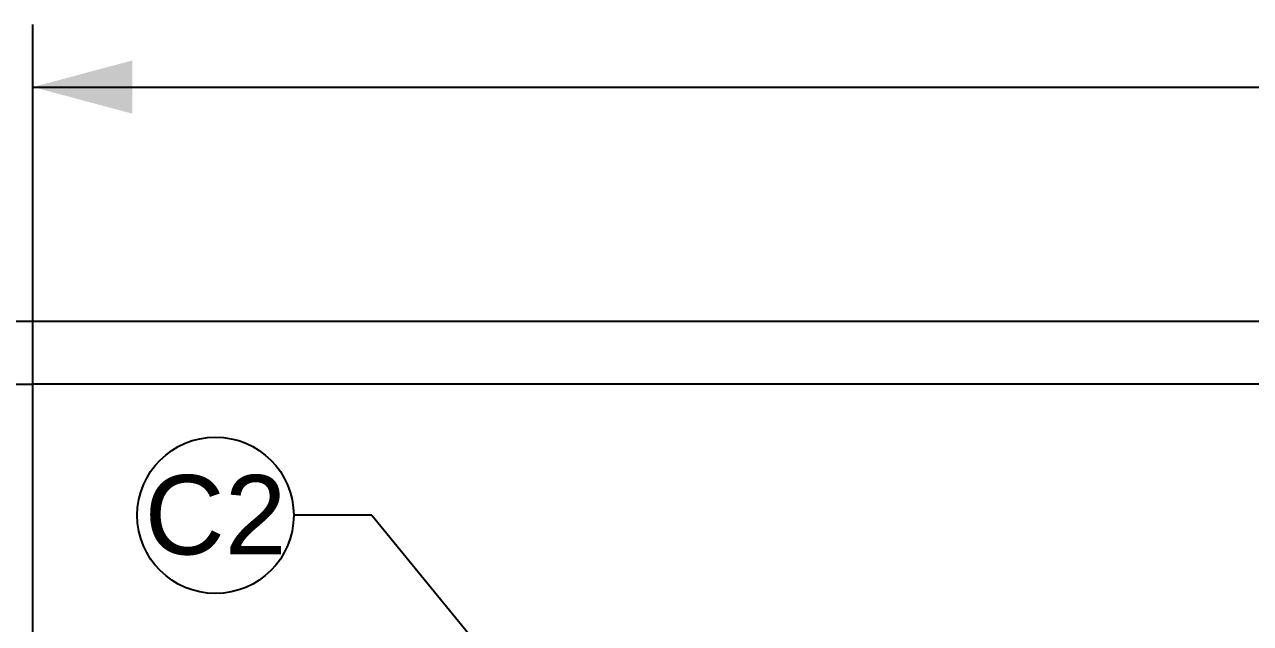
# Model space of a CAD drawing. Extents: x -115306 to 97263, y 46189 to 262006.
# Drawn here: x -14257 to -10340, y 120325 to 122240 of the extents above; entities that cross this region are included whole.
import ezdxf

# ---------------------------------------------------------------- set-up
doc = ezdxf.new("R2010")
doc.units = 0
doc.header["$LTSCALE"] = 508
doc.layers.add('INSTALACION_NUEVA', color=7, linetype='CONTINUOUS')
doc.styles.add('ARIAL', font='arial.ttf')

msp = doc.modelspace()

# ---------------------------------------------------------------- linework, layer by layer
at = {"layer": 'INSTALACION_NUEVA', "color": 4, "linetype": 'Continuous'}
for p, q in [((-14230.24, 115981.73), (-14230.24, 122240.22)), ((-14230.24, 122040.22), (42339.76, 122040.22)), ((-13147.08, 120670.69), (-13397.08, 120670.69)), ((-13147.08, 120670.69), (-11489.28, 118644.25))]:
    msp.add_line(p, q, dxfattribs=at)
at = {"layer": 'INSTALACION_NUEVA', "color": 1, "linetype": 'Continuous'}
for points in [[(-14230.24, 121090.22), (-14230.24, 121290.67), (-27059.84, 121290.67), (-27059.84, 121090.22)], [(42379.76, 121291.22), (42379.76, 121090.22), (-14230.24, 121090.22), (-14230.24, 121291.22)]]:
    msp.add_lwpolyline(points, close=True, dxfattribs=at)
at = {"layer": 'INSTALACION_NUEVA', "color": 4, "linetype": 'Continuous'}
msp.add_circle((-13647.08, 120670.69), 250, dxfattribs=at)
at = {"layer": 'INSTALACION_NUEVA', "color": 4}
msp.add_solid([(-14230.24, 122040.22), (-13912.74, 122125.29), (-13912.74, 121955.15)], dxfattribs=at)

# ---------------------------------------------------------------- texts
at = {"layer": 'INSTALACION_NUEVA', "color": 4, "insert": (-13647.08, 120670.69), "char_height": 254, "attachment_point": 5, "style": 'ARIAL'}
msp.add_mtext('C2', dxfattribs=at)

doc.saveas('drawing.dxf')
